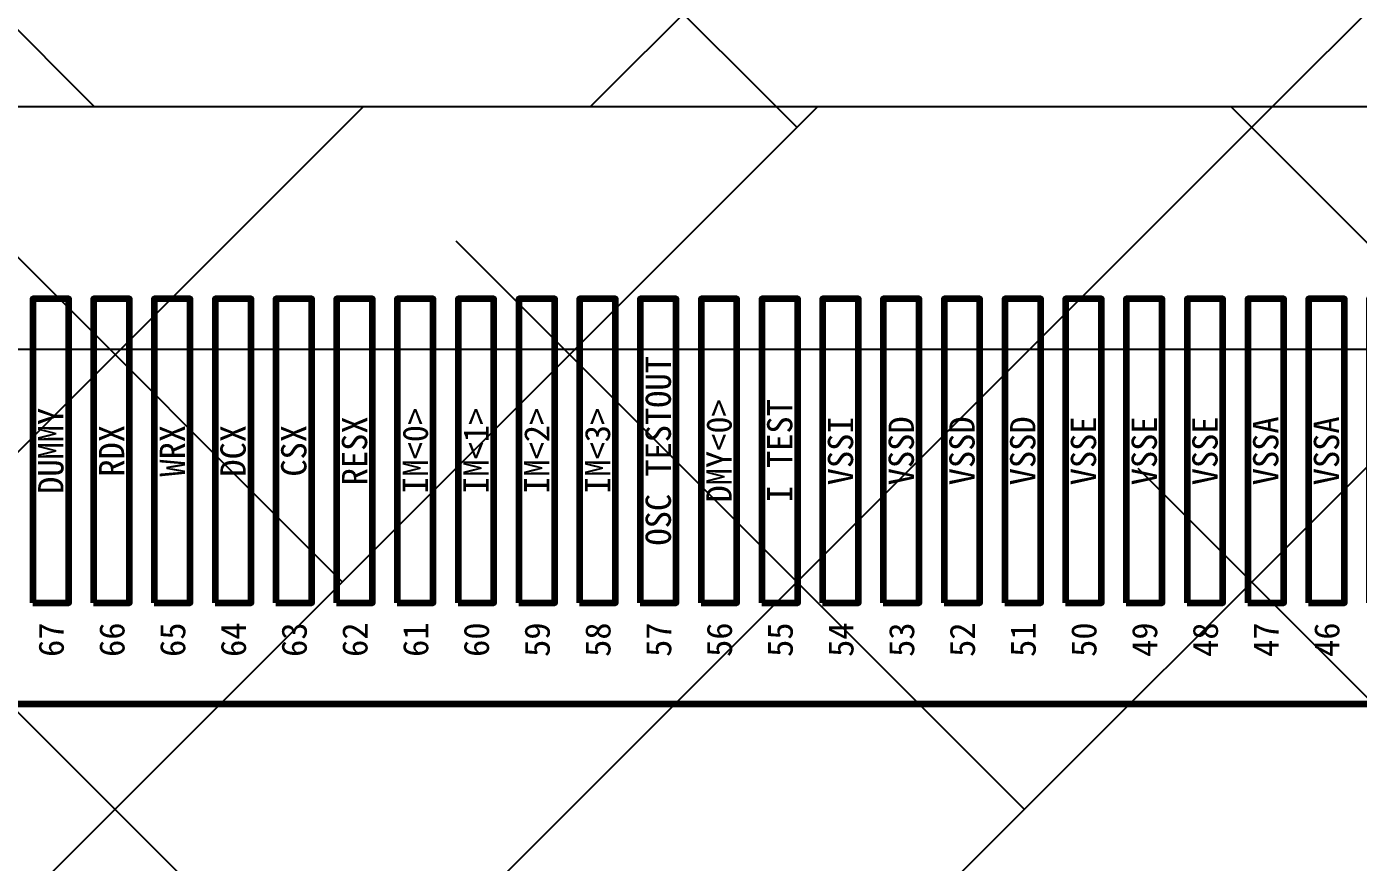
# Model space of a CAD drawing. Header units: millimetres. Extents: x -14728 to -14345, y -1653 to -1382.
# Drawn here: x -14631.033 to -14628.402, y -1502.199 to -1500.549 of the extents above; entities that cross this region are included whole.
import ezdxf
from ezdxf.enums import TextEntityAlignment as Align

# ---------------------------------------------------------------- set-up
doc = ezdxf.new("R2010")
doc.units = ezdxf.units.MM
for name, color, linetype in [('FPC', 41, 'Continuous'), ('lcd', 4, 'Continuous'), ('T-SHADING黑白双面胶', 5, 'Continuous'), ('遮光胶带', 160, 'Continuous')]:
    doc.layers.add(name, color=color, linetype=linetype)
doc.layers.add('GATE.drawing', color=3, linetype='Continuous', lineweight=100)
doc.layers.add('L122.drawing', color=7, linetype='Continuous', lineweight=100)
doc.styles.get("Standard").update_dxf_attribs({"font": 'SimSun.ttf'})

# ---------------------------------------------------------------- blocks, each defined once
blk = doc.blocks.new('BL20260327')
at = {"layer": 'T-SHADING黑白双面胶', "ltscale": 0.2}
h = blk.add_hatch(dxfattribs=at)
h.set_pattern_fill('ANSI37,_O', color=256, scale=0.3)
h.set_pattern_definition([(45, (-15383.404, 139.4954), (-0.6735192, 0.6735192), []), (135, (-15383.404, 139.4954), (-0.6735192, -0.6735192), [])])
h.paths.add_polyline_path([(-14838.0237, -1518.5647), (-14838.0237, -1448.7447), (-14889.6237, -1448.7447), (-14889.6237, -1518.5647)])
h.paths.add_polyline_path([(-14839.2237, -1515.3447), (-14888.4237, -1515.3447), (-14888.4237, -1449.9447), (-14839.2237, -1449.9447)], flags=16)
at = {"layer": '遮光胶带'}
h = blk.add_hatch(dxfattribs=at)
h.set_pattern_fill('ANSI38,_O', color=201, scale=0.2)
h.set_pattern_definition([(45, (-15383.404, 139.4954), (-0.4490128, 0.4490128), []), (135, (-15383.404, 139.4954), (-1.34703842, 0.4490128), [1.5875, -0.9525])])
h.paths.add_polyline_path([(-14840.7034, -1519.9747), (-14838.0237, -1519.9747), (-14838.0237, -1518.5647), (-14889.6237, -1518.5647), (-14889.6237, -1519.9747), (-14887.0041, -1519.9747), (-14887.0041, -1521.1547), (-14882.7037, -1521.1547), (-14882.7037, -1522.6647), (-14847.3537, -1522.6647), (-14847.3537, -1521.1547), (-14840.7034, -1521.1547)])
at = {"layer": 'T-SHADING黑白双面胶'}
blk.add_line((-14889.6237, -1518.5647), (-14838.0237, -1518.5647), dxfattribs=at)
blk = doc.blocks.new('fpc_pad')
at = {"layer": 'GATE.drawing', "color": 3, "linetype": 'Continuous', "lineweight": 100}
blk.add_lwpolyline([(-0.0355, -0.3005), (0.0355, -0.3005), (0.0355, 0.3005), (-0.0355, 0.3005)], close=True, dxfattribs=at)
blk = doc.blocks.new('zw$6EA4')
at = {"layer": 'lcd', "color": 4, "linetype": 'Continuous', "lineweight": 100}
blk.add_line((-25.8, -37.1), (25.8, -37.1), dxfattribs=at)
at = {"color": 1, "linetype": 'Continuous', "lineweight": 100, "row_count": 1, "column_count": 141, "row_spacing": 0.6010000000000001, "column_spacing": 0.12}
blk.add_blockref('fpc_pad', (-8.4, -36.6), dxfattribs=at)
at = {"layer": 'L122.drawing', "color": 7, "linetype": 'Continuous', "lineweight": 100}
for s, p in [('OSC_TESTOUT', (1.92, -36.6)), ('DMY<0>', (2.04, -36.6)), ('I_TEST', (2.16, -36.6)), ('DUMMY', (0.72, -36.6)), ('RESX', (1.32, -36.6)), ('IM<0>', (1.44, -36.6)), ('IM<1>', (1.56, -36.6)), ('IM<2>', (1.68, -36.6)), ('IM<3>', (1.8, -36.6)), ('VSSI', (2.28, -36.6)), ('VSSD', (2.4, -36.6)), ('VSSD', (2.52, -36.6)), ('VSSD', (2.64, -36.6)), ('VSSE', (2.76, -36.6)), ('VSSE', (2.88, -36.6)), ('VSSE', (3, -36.6)), ('VSSA', (3.12, -36.6)), ('VSSA', (3.24, -36.6)), ('RDX', (0.84, -36.6)), ('WRX', (0.96, -36.6)), ('DCX', (1.08, -36.6)), ('CSX', (1.2, -36.6)), ('67', (0.72066, -36.97299)), ('66', (0.84066, -36.97299)), ('65', (0.96066, -36.97299)), ('64', (1.08066, -36.97299)), ('63', (1.20066, -36.97299)), ('62', (1.32066, -36.97299)), ('61', (1.44066, -36.97299)), ('60', (1.56066, -36.97299)), ('59', (1.68066, -36.97299)), ('58', (1.80066, -36.97299)), ('57', (1.92066, -36.97299)), ('56', (2.04066, -36.97299)), ('55', (2.16066, -36.97299)), ('54', (2.28066, -36.97299)), ('53', (2.40066, -36.97299)), ('52', (2.52066, -36.97299)), ('51', (2.64066, -36.97299)), ('50', (2.76066, -36.97299)), ('49', (2.88066, -36.97299)), ('48', (3.00066, -36.97299)), ('47', (3.12066, -36.97299)), ('46', (3.24066, -36.97299))]:
    blk.add_text(s, height=0.05, rotation=90, dxfattribs=at).set_placement(p, align=Align.MIDDLE_CENTER)

msp = doc.modelspace()

# ---------------------------------------------------------------- linework, layer by layer
at = {"layer": 'FPC'}
msp.add_line((-14620.8751, -1501.1865), (-14642.5651, -1501.1865), dxfattribs=at)

# ---------------------------------------------------------------- block references
msp.add_blockref('BL20260327', (232.1187, 17.8582))
at = {"color": 4}
msp.add_blockref('zw$6EA4', (-14631.7051, -1464.7865), dxfattribs=at)

doc.saveas('drawing.dxf')
